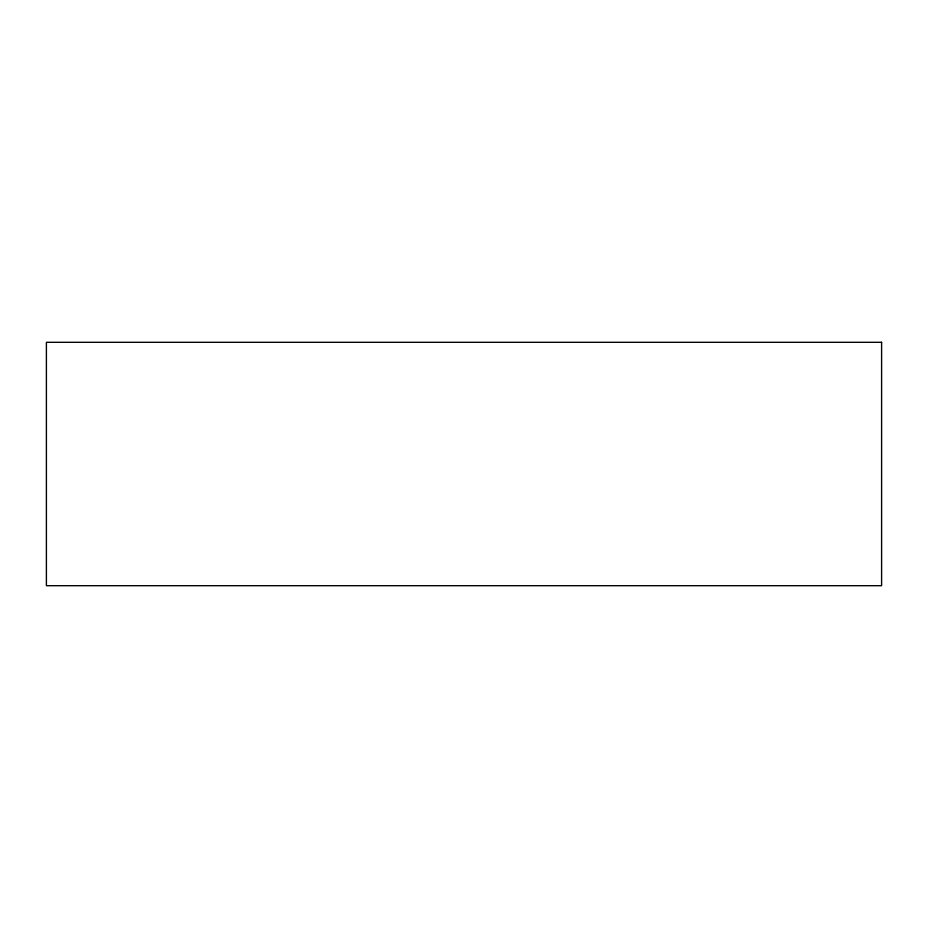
<?xml version="1.0" encoding="UTF-8"?>
<svg xmlns="http://www.w3.org/2000/svg" width="928" height="928" viewBox="0 0 928 928"><rect width="100%" height="100%" fill="white"/><g stroke="black" fill="none" stroke-linecap="round" stroke-linejoin="round"><path stroke-width="1.39" d="M881.6 342.304L46.4 342.304L46.4 585.696L881.6 585.696L881.6 342.304"/></g></svg>
